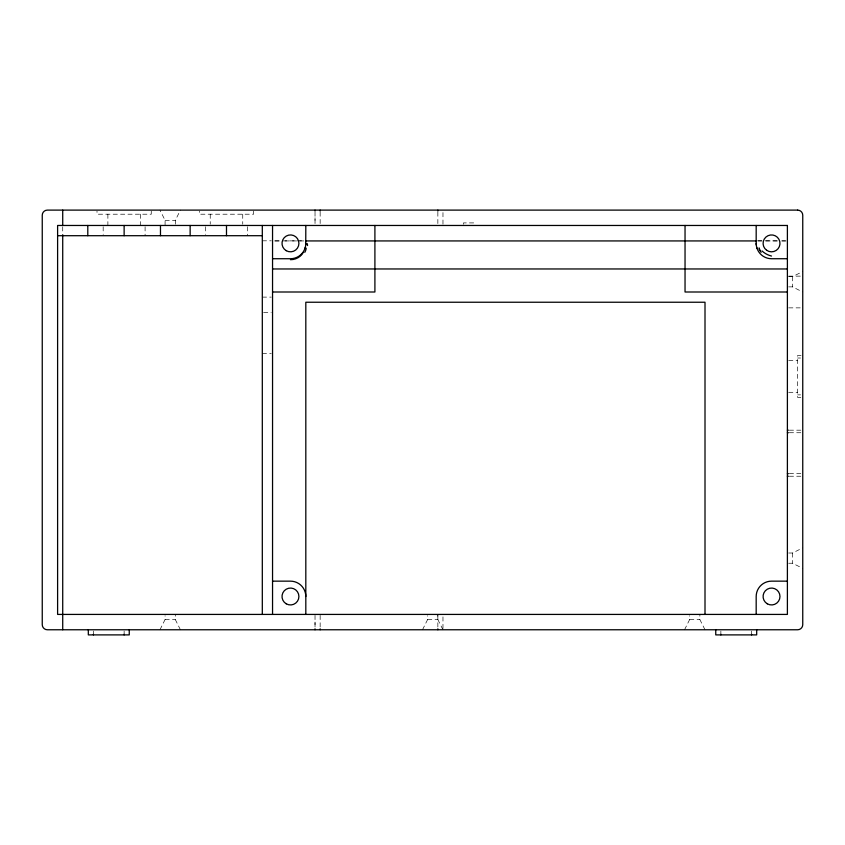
<?xml version="1.0" encoding="UTF-8"?>
<svg xmlns="http://www.w3.org/2000/svg" width="845" height="845" viewBox="0 0 845 845"><rect width="100%" height="100%" fill="white"/><g stroke="black" fill="none" stroke-linecap="round" stroke-linejoin="round"><path stroke-width="0.63" stroke-dasharray="4.22 3.17" d="M315.027 624.656L315.027 622.089M315.027 220.344L315.027 217.788M442.97 628.49L442.97 615.699M442.97 224.189L442.97 211.387M165.081 225.467L165.092 220.344L159.958 210.109M180.429 629.768L175.295 619.533L175.316 614.421M442.97 629.768L437.837 619.533L437.858 614.421M705.005 629.768L699.861 619.533L699.882 614.421M175.316 224.189L175.316 220.344L180.429 210.109M159.958 629.768L165.081 619.533L165.081 615.699M422.5 629.768L427.623 619.533L427.623 615.699M684.534 629.768L689.647 619.533L689.647 615.699M788.681 276.653L792.515 276.664L802.75 271.53M788.681 553.01L792.515 553.021L802.75 547.887M275.111 240.92L304.538 240.846M165.092 220.344L175.295 220.344M473.675 222.911L463.44 222.911L463.44 225.467M262.309 240.814L271.266 240.814M274.625 240.931L280.867 240.931M285.029 240.931L297.503 240.931M299.574 240.931L303.735 240.931M758.134 240.931L762.032 240.931M765.929 240.931L777.643 240.931M781.54 240.931L785.449 240.931M788.681 276.135L802.75 276.135M788.681 286.877L792.515 286.877L802.75 292M262.309 297.113L271.266 297.113M788.681 307.865L800.194 307.865M263.598 312.47L271.266 312.47M262.309 353.411L271.266 353.411M801.039 355.46L797.627 355.46L797.627 397.414L801.039 397.425M797.627 358.016L800.511 358.016M788.681 360.572L797.627 360.572M788.681 392.302L797.627 392.302M797.627 394.868L800.511 394.868M789.314 430.179L800.828 430.179M789.314 432.735L800.828 432.735M789.314 473.675L800.828 473.675M789.314 476.231L800.828 476.231M788.681 563.235L792.515 563.235L802.75 568.358M165.092 619.533L175.295 619.533M427.633 619.533L437.837 619.533M689.657 619.533L699.871 619.533M757.479 240.846L763.986 240.857M765.285 240.857L776.988 240.888M782.195 240.909L786.093 240.931M792.515 276.653L792.515 286.867M792.515 553.021L792.515 563.224M751.575 631.046L751.575 634.891M720.869 631.046L720.869 634.891M437.858 212.032L437.858 223.545M437.858 615.371L437.858 627.846M320.149 212.032L320.149 223.545M320.149 615.371L320.149 627.846M315.027 212.032L315.027 223.545M315.027 615.371L315.027 627.846M253.616 211.134L253.616 214.207L199.367 214.207L199.367 211.134M247.458 226.745L247.458 235.702M242.737 214.207L242.737 224.21M210.236 214.207L210.236 224.21M205.525 226.745L205.525 234.424M151.255 211.134L151.255 214.207L97.006 214.207L97.006 211.134M145.097 226.745L145.097 235.702M140.386 214.207L140.386 225.467M124.13 631.046L124.13 634.891M107.885 214.207L107.885 225.467M103.174 226.745L103.174 234.424M93.425 631.046L93.425 634.891M62.72 226.787L62.72 233.864"/><path stroke-width="1.27" d="M305.816 225.467L305.742 244.892M305.235 247.564L304.939 248.472M57.608 235.702L262.309 235.702M305.816 240.931L756.18 240.931M272.544 258.728L290.458 258.728A15.358 15.358 0 0 0 305.816 243.381M787.392 258.728L771.527 258.728A15.358 15.358 0 0 1 756.18 243.381L756.18 225.467M272.544 268.963L787.392 268.963M272.544 292L374.905 292L374.905 225.467M787.392 292L685.041 292L685.041 225.467M787.392 430.179L788.353 430.179M787.392 432.735L788.353 432.735M787.392 473.675L788.353 473.675M787.392 476.231L788.353 476.231M272.544 581.149L290.458 581.149A15.358 15.358 0 0 1 305.816 596.507M787.392 581.149L771.527 581.149A15.358 15.358 0 0 0 756.18 596.507L756.18 614.421M757.046 248.472L756.761 247.564M756.254 244.892L756.18 243.381M756.687 629.768L756.687 634.891L715.747 634.891L715.747 629.768M751.575 634.246L751.575 634.891M720.869 634.246L720.869 634.891M705.005 614.421L705.005 302.235L305.816 302.235L305.816 614.421M437.858 210.109L437.858 211.07M437.858 628.807L437.858 629.768M320.149 210.109L320.149 211.07M320.149 628.807L320.149 629.768M315.027 210.109L315.027 211.07M315.027 628.807L315.027 629.768M272.544 225.467L272.544 614.421M262.309 225.467L262.309 614.421M226.492 225.467L226.492 235.702M190.146 225.467L190.146 235.702M160.476 225.467L160.476 235.702M129.253 629.768L129.253 634.891L88.313 634.891L88.313 629.768M124.13 225.467L124.13 235.702M124.13 634.246L124.13 634.891M93.425 634.246L93.425 634.891M87.796 225.467L87.796 235.702M62.72 210.109L62.72 225.467M62.72 234.699L62.72 629.768M771.506 256.056A14.217 9.073 24.8 0 1 762 250.923M759.94 250.352A22.171 5.387 60.1 0 1 759.106 247.849M761.123 252.306A16.594 7.425 40.7 0 1 759.053 249M303.239 252.475A14.217 13.245 0 0 1 290.448 259.69M306.196 248.145A16.594 9.918 -28 0 1 304.791 252.349M307.084 243.497A22.171 7.858 -49 0 1 307.548 245.536M797.627 210.109L47.373 210.109A5.123 5.123 0 0 0 42.25 215.232L42.25 624.656A5.123 5.123 0 0 0 47.373 629.768L797.627 629.768A5.123 5.123 0 0 0 802.75 624.656L802.75 215.232A5.123 5.123 0 0 0 797.627 210.109M787.392 225.467L57.608 225.467L57.608 614.421L787.392 614.421L787.392 225.467M767.313 603.816A8.439 8.439 0 0 0 779.977 596.507A8.439 8.439 0 0 0 767.313 589.187A8.439 8.439 0 0 0 767.313 603.816M286.244 603.816A8.439 8.439 0 0 0 298.908 596.507A8.439 8.439 0 0 0 286.244 589.187A8.439 8.439 0 0 0 286.244 603.816M766.668 250.278A8.439 8.439 0 0 0 779.946 244.142A8.439 8.439 0 0 0 767.989 235.713A8.439 8.439 0 0 0 766.668 250.278M286.244 250.69A8.439 8.439 0 0 0 298.908 243.381A8.439 8.439 0 0 0 286.244 236.061A8.439 8.439 0 0 0 286.244 250.69"/></g></svg>
